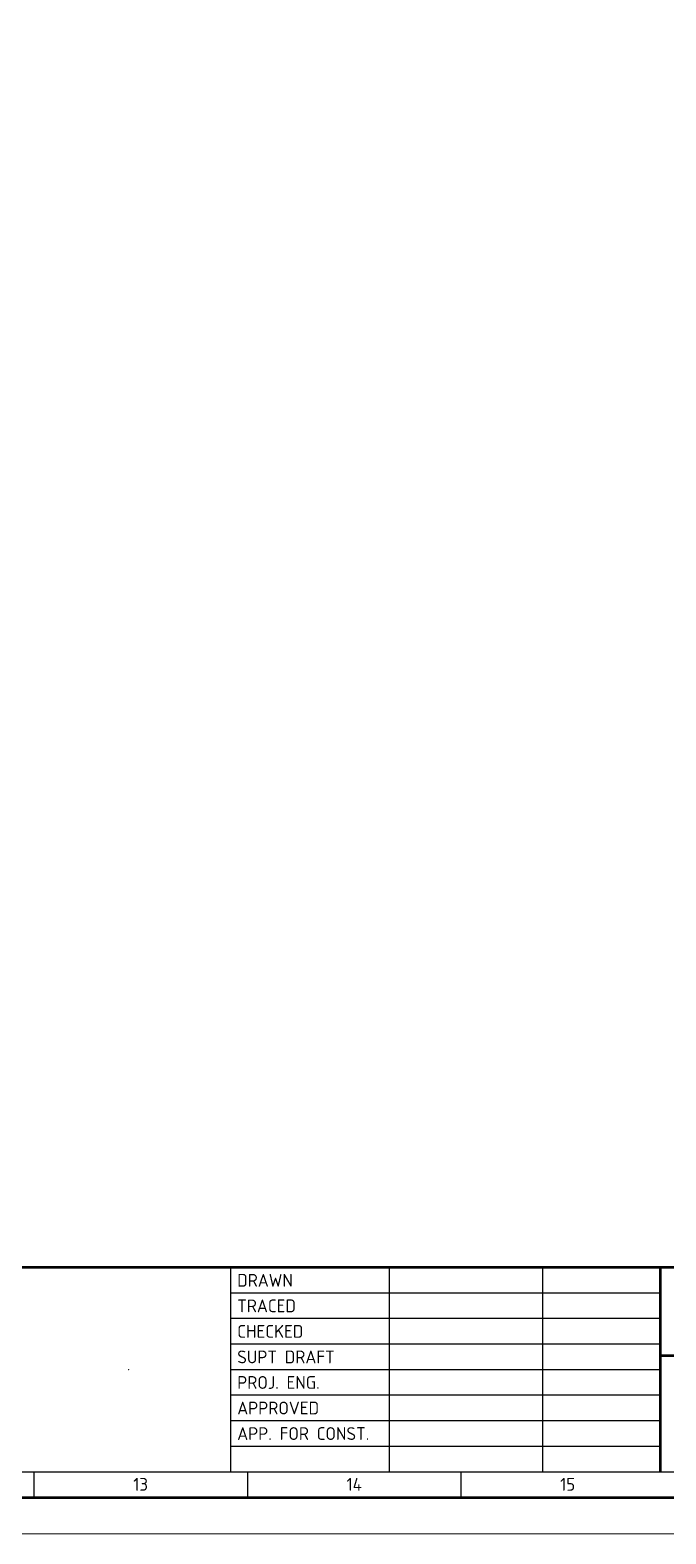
# Paper-space layout 'A0' of a CAD drawing. Header units: millimetres. Extents: x 0 to 1189, y 0 to 841.
# Drawn here: x 710.4 to 884.4, y 0 to 412.1 of the extents above; entities that cross this region are included whole.
import ezdxf
from ezdxf.enums import TextEntityAlignment as Align

# ---------------------------------------------------------------- set-up
doc = ezdxf.new("R2010")
doc.units = ezdxf.units.MM
doc.header["$MEASUREMENT"] = 0
doc.layers.add('G_Border', color=7, linetype='Continuous', lineweight=18)
doc.styles.add('Style-ISO3098B', font='ISO3098B.shx')
doc.linetypes.add('Optic Underground', pattern='A,-118.110236,216.535433,-118.110236,216.535433,-216.535433,[1,dgnlstyle.shx,S=1.562305,R=0,X=0,Y=0],-98.425197', length=984.251969)

# ---------------------------------------------------------------- blocks, each defined once
blk = doc.blocks.new('RTA0')
at = {"layer": 'G_Border', "color": 30, "linetype": 'Continuous', "lineweight": 50}
for p, q in [((1172, 73), (17, 73)), ((882.9, 17), (882.9, 73)), ((882.9, 48.85), (1172, 48.85))]:
    blk.add_line(p, q, dxfattribs=at)
at = {"layer": 'G_Border', "color": 230, "linetype": 'Continuous', "lineweight": 25}
for p, q in [((765.3, 17), (765.3, 73)), ((808.7, 17), (808.7, 73)), ((850.7, 17), (850.7, 73)), ((882.9, 66), (765.3, 66)), ((882.9, 59), (765.3, 59)), ((882.9, 52), (765.3, 52)), ((882.9, 45), (765.3, 45)), ((882.9, 38), (765.3, 38)), ((882.9, 31), (765.3, 31)), ((882.9, 24), (765.3, 24)), ((711.4, 17), (711.4, 10)), ((769.85, 17), (769.85, 10)), ((828.3, 17), (828.3, 10))]:
    blk.add_line(p, q, dxfattribs=at)
at = {"layer": 'G_Border', "color": 7, "linetype": 'Continuous', "lineweight": 18}
blk.add_point((737.3, 45), dxfattribs=at)
blk.add_3dface([(0, 0), (1189, 0), (1189, 841), (0, 841)], dxfattribs=at)
at = {"layer": 'G_Border', "color": 30, "linetype": 'Continuous', "lineweight": 50}
blk.add_3dface([(10, 10), (1179, 10), (1179, 831), (10, 831)], dxfattribs=at)
at = {"layer": 'G_Border', "color": 230, "linetype": 'Continuous', "lineweight": 25}
blk.add_3dface([(17, 17), (1172, 17), (1172, 824), (17, 824)], dxfattribs=at)
at = {"layer": 'G_Border', "color": 7, "linetype": 'Continuous', "lineweight": 25, "style": 'Style-ISO3098B'}
for s, p in [('DRAWN', (767.05, 67.75)), ('TRACED', (767.05, 60.75)), ('CHECKED', (767.05, 53.75)), ('SUPT DRAFT', (767.05, 46.75)), ('PROJ. ENG.', (767.05, 39.75)), ('APPROVED', (767.05, 32.75)), ('APP. FOR CONST.', (767.05, 25.75))]:
    blk.add_text(s, height=3.5, dxfattribs=at).set_placement(p)
for s, p in [('13', (740.62, 13.59)), ('14', (799.08, 13.59)), ('15', (857.52, 13.59))]:
    blk.add_text(s, height=3.5, dxfattribs=at).set_placement(p, align=Align.MIDDLE_CENTER)
for tag, p in [('110 Ref1', (32.75, 71.25)), ('026 Rev1', (225.25, 71.25)), ('027 By1', (236.45, 71.25)), ('028 Date1', (250.45, 71.25)), ('029 Description1', (275.45, 71.25)), ('030 Ckd1', (436.65, 71.25)), ('031 App1', (450.65, 71.25)), ('068 Rev8', (471.65, 71.25)), ('069 By8', (482.85, 71.25)), ('070 Date8', (496.85, 71.25)), ('071 Description8', (521.85, 71.25)), ('072 Ckd8', (683.05, 71.25)), ('073 App8', (697.05, 71.25)), ('111 Ref2', (32.75, 64.25)), ('032 Rev2', (225.25, 64.25)), ('033 By2', (236.45, 64.25)), ('034 Date2', (250.45, 64.25)), ('035 Description2', (275.45, 64.25)), ('036 Ckd2', (436.65, 64.25)), ('037 App2', (450.65, 64.25)), ('074 Rev9', (471.65, 64.25)), ('075 By9', (482.85, 64.25)), ('076 Date9', (496.85, 64.25)), ('077 Description9', (521.85, 64.25)), ('078 Ckd9', (683.05, 64.25)), ('079 App9', (697.05, 64.25)), ('112 Ref3', (32.75, 57.25)), ('038 Rev3', (225.25, 57.25)), ('039 By3', (236.45, 57.25)), ('040 Date3', (250.45, 57.25)), ('041 Description3', (275.45, 57.25)), ('042 Ckd3', (436.65, 57.25)), ('043 App3', (450.65, 57.25)), ('080 Rev10', (471.65, 57.25)), ('081 By10', (482.85, 57.25)), ('082 Date10', (496.85, 57.25)), ('083 Description10', (521.85, 57.25)), ('084 Ckd10', (683.05, 57.25)), ('085 App10', (697.05, 57.25)), ('113 Ref4', (32.75, 50.25)), ('044 Rev4', (225.25, 50.25)), ('045 By4', (236.45, 50.25)), ('046 Date4', (250.45, 50.25)), ('047 Description4', (275.45, 50.25)), ('048 Ckd4', (436.65, 50.25)), ('049 App4', (450.65, 50.25)), ('086 Rev11', (471.65, 50.25)), ('087 By11', (482.85, 50.25)), ('088 Date11', (496.85, 50.25)), ('089 Description11', (521.85, 50.25)), ('090 Ckd11', (683.05, 50.25)), ('091 App11', (697.05, 50.25)), ('005 Scale', (1106.55, 47.1)), ('114 Ref5', (32.75, 43.25)), ('050 Rev5', (225.25, 43.25)), ('051 By5', (236.45, 43.25)), ('052 Date5', (250.45, 43.25)), ('053 Description5', (275.45, 43.25)), ('054 Ckd5', (436.65, 43.25)), ('055 App5', (450.65, 43.25)), ('092 Rev12', (471.65, 43.25)), ('093 By12', (482.85, 43.25)), ('094 Date12', (496.85, 43.25)), ('095 Description12', (521.85, 43.25)), ('096 Ckd12', (683.05, 43.25)), ('097 App12', (697.05, 43.25)), ('115 Ref6', (32.75, 36.25)), ('056 Rev6', (225.25, 36.25)), ('057 By6', (236.45, 36.25)), ('058 Date6', (250.45, 36.25)), ('059 Description6', (275.45, 36.25)), ('060 Ckd6', (436.65, 36.25)), ('061 App6', (450.65, 36.25)), ('098 Rev13', (471.65, 36.25)), ('099 By13', (482.85, 36.25)), ('100 Date13', (496.85, 36.25)), ('101 Description13', (521.85, 36.25)), ('102 Ckd13', (683.05, 36.25)), ('103 App13', (697.05, 36.25)), ('116 Ref7', (32.75, 29.25)), ('062 Rev7', (225.25, 29.25)), ('063 By7', (236.45, 29.25)), ('064 Date7', (250.45, 29.25)), ('065 Description7', (275.45, 29.25)), ('066 Ckd7', (436.65, 29.25)), ('067 App7', (450.65, 29.25)), ('104 Rev14', (471.65, 29.25)), ('105 By14', (482.85, 29.25)), ('106 Date14', (496.85, 29.25)), ('107 Description14', (521.85, 29.25)), ('108 Ckd14', (683.05, 29.25)), ('109 App14', (697.05, 29.25)), ('117 Ref8', (32.75, 22.25)), ('023 Blank Person Title', (767.05, 22.25))]:
    blk.add_attdef(tag, text='', height=3.5, dxfattribs=at).set_placement(p, align=Align.TOP_LEFT)
at = {"layer": 'G_Border', "color": 7, "linetype": 'Continuous', "lineweight": 18, "style": 'Style-ISO3098B'}
for tag, p in [('009 Drawn', (810.45, 71.25)), ('010 Drawn Date', (852.45, 71.25)), ('011 Traced', (810.45, 64.25)), ('012 Traced Date', (852.45, 64.25)), ('013 Checked', (810.45, 57.25)), ('014 Checked Date', (852.45, 57.25)), ('015 Supt Draft', (810.45, 50.25)), ('016 Supt Draft Date', (852.45, 50.25)), ('017 Proj Eng', (810.45, 43.25)), ('018 Proj Eng Date', (852.45, 43.25)), ('019 Approved', (810.45, 36.25)), ('020 Approved Date', (852.45, 36.25)), ('021 App for Const', (810.45, 29.25)), ('022 App for Const Date', (852.45, 29.25)), ('024 Blank Person Name', (810.45, 22.25)), ('025 Blank Person Date', (852.45, 22.25))]:
    blk.add_attdef(tag, text='', height=3.5, dxfattribs=at).set_placement(p, align=Align.TOP_LEFT)
at = {"layer": 'G_Border', "color": 7, "linetype": 'Continuous', "lineweight": 35, "style": 'Style-ISO3098B', "flags": 8}
blk.add_attdef('001 Title Line 1', text='', height=5, dxfattribs=at).set_placement((885.4, 46.35), align=Align.TOP_LEFT)
at = {"layer": 'G_Border', "color": 7, "linetype": 'Continuous', "lineweight": 35, "style": 'Style-ISO3098B'}
for tag, p in [('002 Title Line 2', (885.4, 38.85)), ('003 Title Line 3', (885.4, 31.35)), ('006 Drawing Number', (1086.3, 31.5)), ('007 Title Rev', (1160.33, 31.5)), ('004 Title Line 4', (885.4, 23.85))]:
    blk.add_attdef(tag, text='', height=5, dxfattribs=at).set_placement(p, align=Align.TOP_LEFT)
at = {"layer": 'G_Border', "color": 7, "linetype": 'Continuous', "lineweight": 25, "style": 'Style-ISO3098B'}
blk.add_attdef('008 Project Number', (0, 0), '', height=3.5, dxfattribs=at)

psp = doc.layouts.new('A0')

# ---------------------------------------------------------------- block references
at = {"linetype": 'Optic Underground'}
psp.add_blockref('RTA0', (0, 0), dxfattribs=at)

doc.saveas('drawing.dxf')
